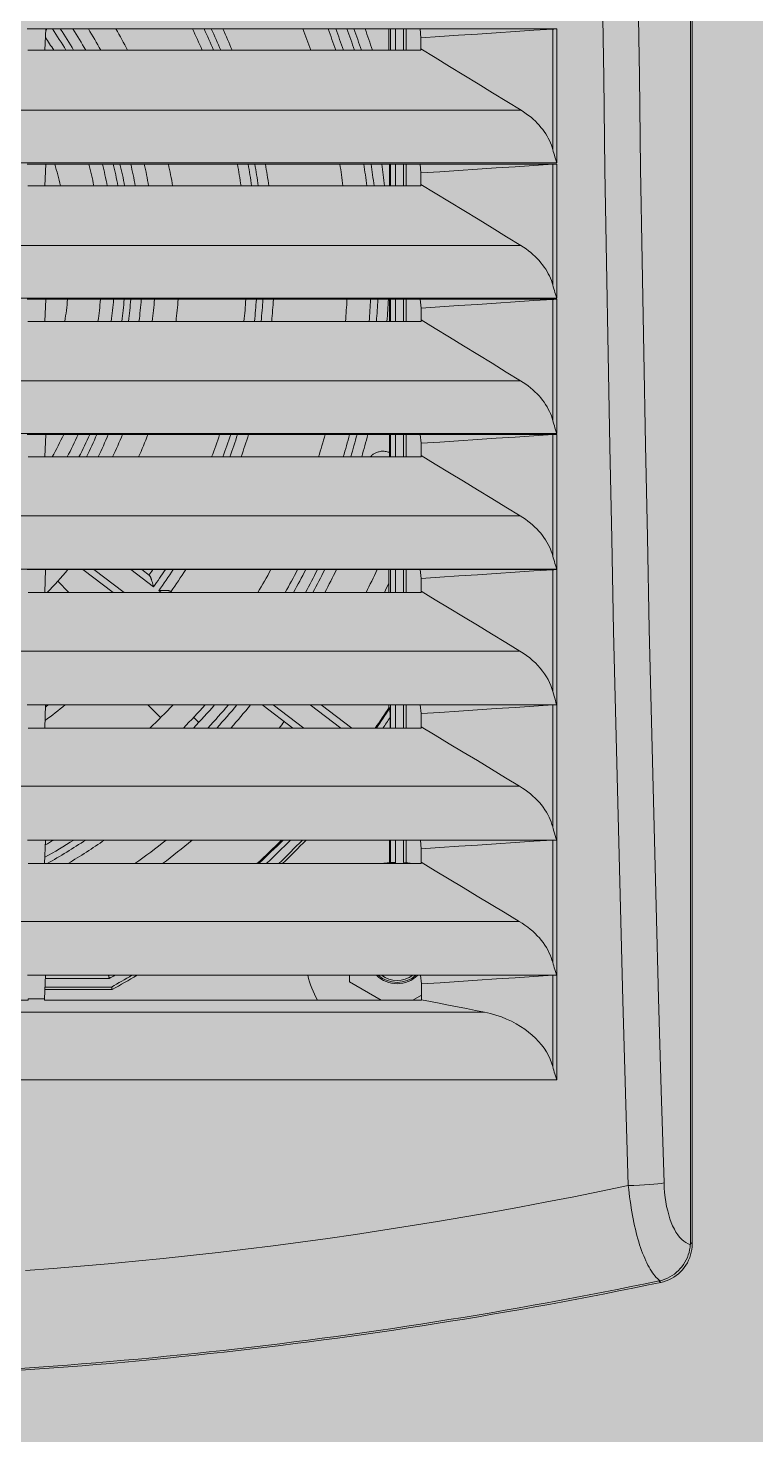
# Model space of a CAD drawing. Header units: millimetres. Extents: x 6914 to 9858, y -2771 to -210.
# Drawn here: x 9228.9 to 9284.4, y -1732.1 to -1624.9 of the extents above; entities that cross this region are included whole.
import ezdxf

# ---------------------------------------------------------------- set-up
doc = ezdxf.new("R2010")
doc.units = ezdxf.units.MM
doc.layers.get('0').update_dxf_attribs({"lineweight": 9})
doc.layers.add('THICK', color=7, linetype='Continuous', lineweight=13)
doc.layers.add('Штриховка шкафов', color=7, linetype='Continuous', lineweight=9)

# ---------------------------------------------------------------- blocks, each defined once
blk = doc.blocks.new('Из_буфера7504')
at = {"layer": 'Штриховка шкафов', "true_color": 0xc5c7c4}
blk.add_hatch(color=9, dxfattribs=at).paths.add_polyline_path([(-300, 2000), (300, 2000), (300, 0), (-300, 0)])
blk = doc.blocks.new('NSYCAG125LPF')
at = {"layer": 'THICK'}
for p, q in [((74.86, -10.54), (74.86, -159.46)), ((75, -159.57), (75, -10.43)), ((68.15, -63.68), (68.25, -70.7)), ((70.87, -63.59), (70.97, -70.61)), ((24.29, -67), (25.71, -67)), ((25.71, -67), (25.65, -68.62)), ((25.71, -67), (54.25, -67)), ((25.72, -67.16), (25.71, -67.19)), ((25.73, -67.13), (25.72, -67.16)), ((25.74, -67.1), (25.73, -67.13)), ((25.75, -67.07), (25.74, -67.1)), ((25.76, -67.04), (25.75, -67.07)), ((25.77, -67), (25.76, -67.04)), ((51.87, -68.62), (51.87, -67)), ((51.99, -68.62), (51.99, -67)), ((52.39, -68.62), (52.39, -67)), ((53, -68.62), (53, -67)), ((53.2, -68.62), (53.2, -67)), ((54.25, -67), (64.67, -67)), ((54.32, -67.67), (54.25, -67)), ((57.19, -67.48), (55.75, -67.58)), ((58.62, -67.39), (57.19, -67.48)), ((60.06, -67.29), (58.62, -67.39)), ((61.49, -67.2), (60.06, -67.29)), ((62.93, -67.1), (61.49, -67.2)), ((64.37, -67.01), (62.93, -67.1)), ((64.37, -76.19), (64.37, -67.01)), ((64.37, -67.01), (64.39, -67.01)), ((64.39, -67.01), (64.42, -67.01)), ((64.42, -67.01), (64.44, -67)), ((64.44, -67), (64.47, -67)), ((64.47, -67), (64.5, -67)), ((64.5, -67), (64.52, -67)), ((64.52, -67), (64.55, -67)), ((64.55, -67), (64.58, -67)), ((64.58, -67), (64.61, -67)), ((64.61, -67), (64.64, -67)), ((64.64, -67), (64.67, -67)), ((64.67, -77.19), (64.67, -67)), ((55.75, -67.58), (54.32, -67.67)), ((54.32, -67.67), (54.32, -67.79)), ((54.32, -67.79), (54.32, -67.91)), ((54.32, -67.91), (54.32, -68.03)), ((54.32, -68.03), (54.32, -68.15)), ((54.32, -68.15), (54.32, -68.27)), ((54.32, -68.27), (54.32, -68.39)), ((54.32, -68.39), (54.32, -68.51)), ((54.32, -68.51), (55.41, -69.18)), ((54.32, -68.62), (54.32, -68.51)), ((24.35, -68.62), (25.65, -68.62)), ((25.65, -68.62), (54.32, -68.62)), ((55.41, -69.18), (56.5, -69.85)), ((56.5, -69.85), (57.59, -70.52)), ((57.59, -70.52), (58.68, -71.19)), ((68.25, -70.7), (68.35, -77.73)), ((70.97, -70.61), (71.07, -77.63)), ((58.68, -71.19), (59.77, -71.86)), ((59.77, -71.86), (60.86, -72.53)), ((60.86, -72.53), (61.95, -73.2)), ((61.95, -73.2), (-61.95, -73.2)), ((61.95, -73.2), (62.15, -73.32)), ((62.15, -73.32), (62.35, -73.46)), ((62.35, -73.46), (62.53, -73.59)), ((62.53, -73.59), (62.71, -73.73)), ((62.71, -73.73), (62.88, -73.88)), ((62.88, -73.88), (63.04, -74.03)), ((63.04, -74.03), (63.19, -74.18)), ((63.19, -74.18), (63.34, -74.34)), ((63.34, -74.34), (63.47, -74.5)), ((63.47, -74.5), (63.6, -74.66)), ((63.6, -74.66), (63.72, -74.82)), ((63.72, -74.82), (63.83, -74.99)), ((63.83, -74.99), (63.93, -75.16)), ((63.93, -75.16), (64.03, -75.33)), ((64.03, -75.33), (64.11, -75.5)), ((64.11, -75.5), (64.19, -75.67)), ((64.19, -75.67), (64.26, -75.85)), ((64.26, -75.85), (64.32, -76.02)), ((64.32, -76.02), (64.37, -76.19)), ((64.4, -76.33), (64.37, -76.19)), ((64.44, -76.47), (64.4, -76.33)), ((64.49, -76.61), (64.44, -76.47)), ((64.53, -76.75), (64.49, -76.61)), ((64.57, -76.89), (64.53, -76.75)), ((64.62, -77.04), (64.57, -76.89)), ((64.67, -77.19), (64.62, -77.04)), ((64.67, -77.19), (-64.67, -77.19)), ((24.29, -77.3), (25.71, -77.3)), ((25.71, -77.3), (25.65, -78.95)), ((25.71, -77.3), (54.26, -77.3)), ((51.93, -77.3), (51.93, -78.95)), ((51.99, -78.95), (51.99, -77.3)), ((52.39, -78.95), (52.39, -77.3)), ((53, -78.95), (53, -77.3)), ((53.2, -78.95), (53.2, -77.3)), ((54.26, -77.3), (64.67, -77.3)), ((54.32, -77.97), (54.26, -77.3)), ((55.76, -77.88), (54.32, -77.97)), ((54.32, -77.97), (54.32, -78.09)), ((54.32, -78.09), (54.32, -78.22)), ((54.32, -78.22), (54.32, -78.34)), ((57.19, -77.78), (55.76, -77.88)), ((58.62, -77.69), (57.19, -77.78)), ((60.06, -77.59), (58.62, -77.69)), ((61.49, -77.5), (60.06, -77.59)), ((62.93, -77.4), (61.49, -77.5)), ((64.37, -77.31), (62.93, -77.4)), ((64.37, -86.51), (64.37, -77.31)), ((64.37, -77.31), (64.39, -77.31)), ((64.39, -77.31), (64.42, -77.31)), ((64.42, -77.31), (64.44, -77.3)), ((64.44, -77.3), (64.47, -77.3)), ((64.47, -77.3), (64.5, -77.3)), ((64.5, -77.3), (64.52, -77.3)), ((64.52, -77.3), (64.55, -77.3)), ((64.55, -77.3), (64.58, -77.3)), ((64.58, -77.3), (64.61, -77.3)), ((64.61, -77.3), (64.64, -77.3)), ((64.64, -77.3), (64.67, -77.3)), ((64.67, -87.51), (64.67, -77.3)), ((68.35, -77.73), (68.46, -84.76)), ((71.07, -77.63), (71.18, -84.65)), ((24.35, -78.95), (25.65, -78.95)), ((25.65, -78.95), (54.32, -78.95)), ((54.32, -78.34), (54.32, -78.47)), ((54.32, -78.47), (54.32, -78.59)), ((54.32, -78.59), (54.32, -78.72)), ((54.32, -78.72), (54.32, -78.84)), ((54.32, -78.84), (55.41, -79.51)), ((54.32, -78.95), (54.32, -78.84)), ((55.41, -79.51), (56.49, -80.17)), ((56.49, -80.17), (57.58, -80.83)), ((57.58, -80.83), (58.67, -81.5)), ((58.67, -81.5), (59.75, -82.16)), ((59.75, -82.16), (60.84, -82.83)), ((61.93, -83.5), (-61.93, -83.5)), ((60.84, -82.83), (61.93, -83.5)), ((61.93, -83.5), (62.13, -83.62)), ((62.13, -83.62), (62.33, -83.76)), ((62.33, -83.76), (62.51, -83.9)), ((62.51, -83.9), (62.69, -84.04)), ((62.69, -84.04), (62.86, -84.18)), ((62.86, -84.18), (63.03, -84.33)), ((63.03, -84.33), (63.18, -84.49)), ((63.18, -84.49), (63.33, -84.65)), ((63.33, -84.65), (63.46, -84.81)), ((71.18, -84.65), (71.3, -91.67)), ((63.46, -84.81), (63.59, -84.97)), ((63.59, -84.97), (63.72, -85.14)), ((63.72, -85.14), (63.83, -85.31)), ((63.83, -85.31), (63.93, -85.48)), ((63.93, -85.48), (64.03, -85.65)), ((64.03, -85.65), (64.11, -85.82)), ((68.46, -84.76), (68.59, -91.79)), ((64.11, -85.82), (64.19, -85.99)), ((64.19, -85.99), (64.26, -86.17)), ((64.26, -86.17), (64.32, -86.34)), ((64.32, -86.34), (64.37, -86.51)), ((64.4, -86.65), (64.37, -86.51)), ((64.44, -86.79), (64.4, -86.65)), ((64.49, -86.93), (64.44, -86.79)), ((64.67, -87.51), (-64.67, -87.51)), ((24.29, -87.6), (25.71, -87.6)), ((25.71, -87.6), (25.65, -89.28)), ((25.71, -87.6), (54.26, -87.6)), ((51.93, -87.6), (51.93, -89.28)), ((51.99, -89.28), (51.99, -87.6)), ((52.39, -89.28), (52.39, -87.6)), ((53, -89.28), (53, -87.6)), ((53.2, -89.28), (53.2, -87.6)), ((54.26, -87.6), (64.67, -87.6)), ((54.33, -88.27), (54.26, -87.6)), ((60.06, -87.89), (58.62, -87.99)), ((61.49, -87.8), (60.06, -87.89)), ((62.93, -87.7), (61.49, -87.8)), ((64.37, -87.61), (62.93, -87.7)), ((64.37, -96.84), (64.37, -87.61)), ((64.37, -87.61), (64.39, -87.61)), ((64.39, -87.61), (64.42, -87.61)), ((64.42, -87.61), (64.44, -87.6)), ((64.44, -87.6), (64.47, -87.6)), ((64.47, -87.6), (64.5, -87.6)), ((64.53, -87.07), (64.49, -86.93)), ((64.5, -87.6), (64.52, -87.6)), ((64.52, -87.6), (64.55, -87.6)), ((64.57, -87.22), (64.53, -87.07)), ((64.55, -87.6), (64.58, -87.6)), ((64.62, -87.36), (64.57, -87.22)), ((64.58, -87.6), (64.61, -87.6)), ((64.61, -87.6), (64.64, -87.6)), ((64.67, -87.51), (64.62, -87.36)), ((64.64, -87.6), (64.67, -87.6)), ((64.67, -97.83), (64.67, -87.6)), ((55.76, -88.18), (54.33, -88.27)), ((54.33, -88.27), (54.33, -88.4)), ((54.33, -88.4), (54.33, -88.53)), ((54.33, -88.53), (54.33, -88.66)), ((54.33, -88.66), (54.33, -88.79)), ((54.33, -88.79), (54.33, -88.92)), ((54.33, -88.92), (54.33, -89.04)), ((57.19, -88.08), (55.76, -88.18)), ((58.62, -87.99), (57.19, -88.08)), ((24.35, -89.28), (25.65, -89.28)), ((25.65, -89.28), (54.33, -89.28)), ((54.33, -89.04), (54.33, -89.17)), ((54.33, -89.17), (55.41, -89.83)), ((54.33, -89.28), (54.33, -89.17)), ((55.41, -89.83), (56.49, -90.49)), ((56.49, -90.49), (57.57, -91.15)), ((57.57, -91.15), (58.65, -91.81)), ((58.65, -91.81), (59.74, -92.47)), ((68.59, -91.79), (68.72, -98.82)), ((71.3, -91.67), (71.44, -98.69)), ((59.74, -92.47), (60.82, -93.14)), ((60.82, -93.14), (61.91, -93.8)), ((61.91, -93.8), (-61.91, -93.8)), ((61.91, -93.8), (62.11, -93.93)), ((62.11, -93.93), (62.31, -94.06)), ((62.31, -94.06), (62.5, -94.2)), ((62.5, -94.2), (62.68, -94.34)), ((62.68, -94.34), (62.85, -94.49)), ((62.85, -94.49), (63.01, -94.64)), ((63.01, -94.64), (63.17, -94.8)), ((63.17, -94.8), (63.32, -94.95)), ((63.32, -94.95), (63.46, -95.12)), ((63.46, -95.12), (63.59, -95.28)), ((63.59, -95.28), (63.71, -95.45)), ((63.71, -95.45), (63.82, -95.62)), ((63.82, -95.62), (63.93, -95.79)), ((63.93, -95.79), (64.02, -95.96)), ((64.02, -95.96), (64.11, -96.14)), ((64.11, -96.14), (64.19, -96.31)), ((64.19, -96.31), (64.26, -96.49)), ((64.26, -96.49), (64.32, -96.66)), ((64.32, -96.66), (64.37, -96.84)), ((64.4, -96.97), (64.37, -96.84)), ((64.44, -97.11), (64.4, -96.97)), ((64.49, -97.25), (64.44, -97.11)), ((64.53, -97.39), (64.49, -97.25)), ((64.57, -97.54), (64.53, -97.39)), ((64.62, -97.69), (64.57, -97.54)), ((64.67, -97.83), (-64.67, -97.83)), ((24.29, -97.9), (25.71, -97.9)), ((25.71, -97.9), (25.64, -99.61)), ((25.71, -97.9), (54.26, -97.9)), ((51.93, -97.9), (51.93, -99.28)), ((51.99, -99.61), (51.99, -97.9)), ((52.39, -99.61), (52.39, -97.9)), ((53, -99.61), (53, -97.9)), ((53.2, -99.61), (53.2, -97.9)), ((54.26, -97.9), (64.67, -97.9)), ((54.33, -98.57), (54.26, -97.9)), ((55.76, -98.48), (54.33, -98.57)), ((54.33, -98.57), (54.33, -98.7)), ((57.19, -98.38), (55.76, -98.48)), ((58.63, -98.29), (57.19, -98.38)), ((60.06, -98.19), (58.63, -98.29)), ((61.49, -98.1), (60.06, -98.19)), ((62.93, -98), (61.49, -98.1)), ((64.37, -97.91), (62.93, -98)), ((64.37, -107.16), (64.37, -97.91)), ((64.37, -97.91), (64.39, -97.91)), ((64.39, -97.91), (64.42, -97.91)), ((64.42, -97.91), (64.44, -97.9)), ((64.44, -97.9), (64.47, -97.9)), ((64.47, -97.9), (64.5, -97.9)), ((64.5, -97.9), (64.52, -97.9)), ((64.52, -97.9), (64.55, -97.9)), ((64.55, -97.9), (64.58, -97.9)), ((64.58, -97.9), (64.61, -97.9)), ((64.61, -97.9), (64.64, -97.9)), ((64.67, -97.83), (64.62, -97.69)), ((64.64, -97.9), (64.67, -97.9)), ((64.67, -108.16), (64.67, -97.9)), ((24.36, -99.61), (25.64, -99.61)), ((25.64, -99.61), (54.33, -99.61)), ((50.45, -99.61), (50.5, -99.57)), ((50.5, -99.57), (50.54, -99.52)), ((50.54, -99.52), (50.58, -99.48)), ((50.58, -99.48), (50.63, -99.45)), ((50.63, -99.45), (50.68, -99.41)), ((50.68, -99.41), (50.73, -99.38)), ((50.73, -99.38), (50.78, -99.35)), ((50.78, -99.35), (50.84, -99.32)), ((50.84, -99.32), (50.89, -99.29)), ((50.89, -99.29), (50.95, -99.27)), ((50.95, -99.27), (51.01, -99.24)), ((51.01, -99.24), (51.07, -99.23)), ((51.07, -99.23), (51.14, -99.21)), ((51.14, -99.21), (51.21, -99.19)), ((51.21, -99.19), (51.28, -99.18)), ((51.28, -99.18), (51.36, -99.18)), ((51.36, -99.18), (51.44, -99.18)), ((51.44, -99.18), (51.52, -99.18)), ((51.52, -99.18), (51.6, -99.19)), ((51.6, -99.19), (51.67, -99.2)), ((51.67, -99.2), (51.74, -99.22)), ((51.74, -99.22), (51.81, -99.24)), ((51.81, -99.24), (51.87, -99.26)), ((51.87, -99.26), (51.93, -99.28)), ((51.93, -99.28), (51.93, -99.34)), ((51.93, -99.34), (51.93, -99.39)), ((51.93, -99.39), (51.93, -99.45)), ((51.93, -99.45), (51.93, -99.5)), ((51.93, -99.5), (51.93, -99.55)), ((51.93, -99.55), (51.93, -99.61)), ((54.33, -98.7), (54.33, -98.84)), ((54.33, -98.84), (54.33, -98.97)), ((54.33, -98.97), (54.33, -99.1)), ((54.33, -99.1), (54.33, -99.24)), ((54.33, -99.24), (54.33, -99.37)), ((54.33, -99.37), (54.33, -99.51)), ((54.33, -99.51), (55.41, -100.16)), ((54.33, -99.61), (54.33, -99.51)), ((68.72, -98.82), (68.86, -105.85)), ((71.44, -98.69), (71.58, -105.72)), ((55.41, -100.16), (56.49, -100.82)), ((56.49, -100.82), (57.56, -101.47)), ((57.56, -101.47), (58.64, -102.13)), ((58.64, -102.13), (59.72, -102.78)), ((59.72, -102.78), (60.8, -103.44)), ((60.8, -103.44), (61.88, -104.1)), ((61.88, -104.1), (-61.88, -104.1)), ((61.88, -104.1), (62.09, -104.23)), ((62.09, -104.23), (62.29, -104.36)), ((62.29, -104.36), (62.48, -104.5)), ((62.48, -104.5), (62.66, -104.65)), ((62.66, -104.65), (62.83, -104.79)), ((62.83, -104.79), (63, -104.95)), ((63, -104.95), (63.16, -105.1)), ((63.16, -105.1), (63.31, -105.26)), ((63.31, -105.26), (63.45, -105.43)), ((63.45, -105.43), (63.58, -105.59)), ((63.58, -105.59), (63.7, -105.76)), ((63.7, -105.76), (63.82, -105.93)), ((63.82, -105.93), (63.92, -106.1)), ((63.92, -106.1), (64.02, -106.28)), ((68.86, -105.85), (69.01, -112.89)), ((71.58, -105.72), (71.73, -112.74)), ((64.02, -106.28), (64.11, -106.45)), ((64.11, -106.45), (64.19, -106.63)), ((64.19, -106.63), (64.25, -106.8)), ((64.25, -106.8), (64.32, -106.98)), ((64.32, -106.98), (64.37, -107.16)), ((64.4, -107.29), (64.37, -107.16)), ((64.67, -108.16), (-64.67, -108.16)), ((24.3, -108.2), (25.7, -108.2)), ((25.7, -108.2), (25.64, -109.94)), ((25.7, -108.2), (54.27, -108.2)), ((30.85, -109.94), (28.54, -108.2)), ((31.68, -109.94), (29.37, -108.2)), ((32.2, -108.2), (33.93, -109.5)), ((33.03, -108.2), (33.63, -108.65)), ((51.87, -109.94), (51.87, -108.2)), ((51.99, -109.94), (51.99, -108.2)), ((52.39, -109.94), (52.39, -108.2)), ((53, -109.94), (53, -108.2)), ((53.2, -109.94), (53.2, -108.2)), ((54.27, -108.2), (64.67, -108.2)), ((54.33, -108.87), (54.27, -108.2)), ((64.37, -108.21), (62.93, -108.3)), ((64.37, -117.48), (64.37, -108.21)), ((64.37, -108.21), (64.39, -108.21)), ((64.39, -108.21), (64.42, -108.21)), ((64.44, -107.43), (64.4, -107.29)), ((64.42, -108.21), (64.44, -108.2)), ((64.49, -107.57), (64.44, -107.43)), ((64.44, -108.2), (64.47, -108.2)), ((64.47, -108.2), (64.5, -108.2)), ((64.53, -107.72), (64.49, -107.57)), ((64.5, -108.2), (64.52, -108.2)), ((64.52, -108.2), (64.55, -108.2)), ((64.57, -107.86), (64.53, -107.72)), ((64.55, -108.2), (64.58, -108.2)), ((64.62, -108.01), (64.57, -107.86)), ((64.58, -108.2), (64.61, -108.2)), ((64.61, -108.2), (64.64, -108.2)), ((64.67, -108.16), (64.62, -108.01)), ((64.64, -108.2), (64.67, -108.2)), ((64.67, -108.2), (64.67, -118.5)), ((27.48, -109.94), (26.63, -109.08)), ((33.63, -108.65), (33.64, -108.66)), ((33.64, -108.66), (33.65, -108.67)), ((33.65, -108.67), (33.66, -108.69)), ((33.66, -108.69), (33.67, -108.71)), ((33.67, -108.71), (33.68, -108.73)), ((33.68, -108.73), (33.7, -108.75)), ((33.7, -108.75), (33.71, -108.78)), ((33.71, -108.78), (33.72, -108.81)), ((33.72, -108.81), (33.73, -108.84)), ((33.73, -108.84), (33.75, -108.88)), ((33.75, -108.88), (33.76, -108.92)), ((33.76, -108.92), (33.77, -108.96)), ((33.77, -108.96), (33.78, -109)), ((33.78, -109), (33.8, -109.04)), ((33.8, -109.04), (33.81, -109.08)), ((33.81, -109.08), (33.82, -109.13)), ((33.82, -109.13), (33.84, -109.18)), ((33.84, -109.18), (33.85, -109.23)), ((33.85, -109.23), (33.87, -109.28)), ((33.87, -109.28), (33.88, -109.33)), ((55.76, -108.78), (54.33, -108.87)), ((54.33, -108.87), (54.33, -109.01)), ((54.33, -109.01), (54.33, -109.15)), ((54.33, -109.15), (54.33, -109.28)), ((54.33, -109.28), (54.33, -109.42)), ((57.2, -108.68), (55.76, -108.78)), ((58.63, -108.59), (57.2, -108.68)), ((60.06, -108.49), (58.63, -108.59)), ((61.5, -108.4), (60.06, -108.49)), ((62.93, -108.3), (61.5, -108.4)), ((24.36, -109.94), (25.64, -109.94)), ((25.64, -109.94), (54.33, -109.94)), ((33.88, -109.33), (33.9, -109.39)), ((33.9, -109.39), (33.91, -109.44)), ((33.91, -109.44), (33.93, -109.5)), ((34.33, -109.8), (34.51, -109.94)), ((34.33, -109.8), (34.39, -109.8)), ((34.39, -109.8), (34.44, -109.8)), ((34.44, -109.8), (34.5, -109.8)), ((34.5, -109.8), (34.55, -109.8)), ((34.55, -109.8), (34.6, -109.79)), ((34.6, -109.79), (34.66, -109.79)), ((34.66, -109.79), (34.71, -109.79)), ((34.71, -109.79), (34.75, -109.79)), ((34.75, -109.79), (34.8, -109.79)), ((34.8, -109.79), (34.84, -109.79)), ((34.84, -109.79), (34.88, -109.79)), ((34.88, -109.79), (34.92, -109.79)), ((34.92, -109.79), (34.96, -109.8)), ((34.96, -109.8), (35, -109.8)), ((35, -109.8), (35.03, -109.8)), ((35.03, -109.8), (35.06, -109.8)), ((35.06, -109.8), (35.09, -109.81)), ((35.09, -109.81), (35.12, -109.81)), ((35.12, -109.81), (35.14, -109.81)), ((35.14, -109.81), (35.16, -109.82)), ((35.16, -109.82), (35.18, -109.83)), ((35.18, -109.83), (35.2, -109.83)), ((35.2, -109.83), (35.21, -109.84)), ((35.21, -109.84), (35.34, -109.94)), ((54.33, -109.42), (54.33, -109.56)), ((54.33, -109.56), (54.33, -109.7)), ((54.33, -109.7), (54.33, -109.84)), ((54.33, -109.84), (55.41, -110.49)), ((54.33, -109.94), (54.33, -109.84)), ((55.41, -110.49), (56.48, -111.14)), ((56.48, -111.14), (57.56, -111.79)), ((57.56, -111.79), (58.63, -112.44)), ((58.63, -112.44), (59.71, -113.09)), ((59.71, -113.09), (60.78, -113.74)), ((69.01, -112.89), (69.18, -119.92)), ((71.73, -112.74), (71.89, -119.77)), ((61.86, -114.4), (-61.86, -114.4)), ((60.78, -113.74), (61.86, -114.4)), ((61.86, -114.4), (62.12, -114.56)), ((62.12, -114.56), (62.37, -114.74)), ((62.37, -114.74), (62.61, -114.92)), ((62.61, -114.92), (62.83, -115.11)), ((62.83, -115.11), (63.04, -115.3)), ((63.04, -115.3), (63.24, -115.51)), ((63.24, -115.51), (63.42, -115.71)), ((63.42, -115.71), (63.59, -115.93)), ((63.59, -115.93), (63.75, -116.14)), ((63.75, -116.14), (63.89, -116.36)), ((63.89, -116.36), (64.01, -116.58)), ((64.01, -116.58), (64.12, -116.81)), ((64.12, -116.81), (64.22, -117.03)), ((64.22, -117.03), (64.3, -117.26)), ((64.3, -117.26), (64.37, -117.48)), ((64.42, -117.66), (64.37, -117.48)), ((64.47, -117.83), (64.42, -117.66)), ((64.52, -118), (64.47, -117.83)), ((24.3, -118.5), (25.7, -118.5)), ((25.7, -118.5), (25.64, -120.27)), ((54.27, -118.5), (25.7, -118.5)), ((33.5, -118.5), (34.47, -119.47)), ((42.28, -118.55), (42.21, -118.5)), ((42.29, -118.55), (42.28, -118.55)), ((44.56, -120.27), (42.28, -118.55)), ((42.3, -118.55), (42.29, -118.55)), ((42.29, -118.55), (42.29, -118.55)), ((42.29, -118.55), (42.29, -118.55)), ((42.31, -118.54), (42.3, -118.55)), ((42.3, -118.55), (42.3, -118.55)), ((42.32, -118.53), (42.31, -118.54)), ((42.31, -118.54), (42.31, -118.54)), ((42.33, -118.52), (42.32, -118.53)), ((42.32, -118.53), (42.32, -118.53)), ((42.34, -118.51), (42.33, -118.52)), ((42.35, -118.5), (42.34, -118.51)), ((45.39, -120.27), (43.04, -118.5)), ((45.87, -118.5), (48.21, -120.27)), ((46.7, -118.5), (49.04, -120.27)), ((51.87, -118.72), (51.87, -118.5)), ((51.88, -118.73), (51.87, -118.72)), ((51.89, -118.73), (51.88, -118.73)), ((51.9, -118.74), (51.89, -118.73)), ((51.91, -118.74), (51.9, -118.74)), ((51.93, -118.74), (51.91, -118.74)), ((51.94, -118.75), (51.93, -118.74)), ((51.95, -118.75), (51.94, -118.75)), ((51.95, -118.75), (51.95, -118.75)), ((51.95, -118.75), (51.95, -118.75)), ((51.95, -118.75), (51.95, -118.76)), ((51.95, -118.76), (51.95, -118.77)), ((51.95, -118.77), (51.95, -118.78)), ((51.95, -118.78), (51.95, -118.79)), ((51.95, -118.79), (51.95, -118.8)), ((51.95, -118.8), (51.95, -118.82)), ((51.95, -118.82), (51.95, -118.84)), ((51.95, -118.84), (51.95, -118.85)), ((51.95, -118.85), (51.95, -118.87)), ((51.95, -118.87), (51.95, -118.9)), ((51.95, -118.9), (51.95, -118.92)), ((51.95, -118.92), (51.95, -118.94)), ((51.95, -118.94), (51.95, -118.97)), ((51.95, -118.97), (51.95, -118.99)), ((51.99, -120.27), (51.99, -118.5)), ((52.39, -120.27), (52.39, -118.5)), ((53, -120.27), (53, -118.5)), ((53.2, -120.27), (53.2, -118.5)), ((54.27, -118.5), (64.66, -118.5)), ((54.34, -119.17), (54.27, -118.5)), ((58.63, -118.89), (57.2, -118.98)), ((60.06, -118.79), (58.63, -118.89)), ((61.5, -118.7), (60.06, -118.79)), ((62.93, -118.6), (61.5, -118.7)), ((64.37, -118.51), (62.93, -118.6)), ((64.37, -127.8), (64.37, -118.51)), ((64.39, -118.51), (64.37, -118.51)), ((64.42, -118.51), (64.39, -118.51)), ((64.44, -118.5), (64.42, -118.51)), ((64.47, -118.5), (64.44, -118.5)), ((64.49, -118.5), (64.47, -118.5)), ((64.52, -118.5), (64.49, -118.5)), ((64.57, -118.16), (64.52, -118)), ((64.55, -118.5), (64.52, -118.5)), ((64.58, -118.5), (64.55, -118.5)), ((64.61, -118.32), (64.57, -118.16)), ((64.6, -118.5), (64.58, -118.5)), ((64.63, -118.5), (64.6, -118.5)), ((64.66, -118.48), (64.61, -118.32)), ((64.66, -118.5), (64.63, -118.5)), ((64.66, -118.49), (64.66, -118.48)), ((64.66, -118.48), (64.66, -118.48)), ((64.66, -118.48), (64.66, -118.48)), ((64.66, -118.48), (64.66, -118.48)), ((64.66, -118.48), (64.66, -118.48)), ((64.66, -118.48), (64.66, -118.48)), ((64.66, -118.48), (64.66, -118.48)), ((64.66, -118.48), (64.66, -118.48)), ((64.66, -118.5), (64.66, -118.49)), ((64.66, -118.49), (64.66, -118.49)), ((64.66, -118.49), (64.66, -118.49)), ((64.66, -118.49), (64.66, -118.49)), ((64.66, -118.49), (64.66, -118.49)), ((64.66, -118.49), (64.66, -118.49)), ((64.66, -118.49), (64.66, -118.49)), ((64.66, -118.49), (64.66, -118.49)), ((64.66, -118.49), (64.66, -118.49)), ((64.66, -118.49), (64.66, -118.49)), ((64.66, -118.49), (64.66, -118.49)), ((64.66, -118.49), (64.66, -118.49)), ((64.66, -118.49), (64.66, -118.49)), ((64.66, -118.49), (64.66, -118.49)), ((64.66, -118.49), (64.66, -118.49)), ((64.66, -118.49), (64.66, -118.49)), ((64.66, -118.49), (64.66, -118.49)), ((64.66, -118.49), (64.66, -118.49)), ((64.66, -118.49), (64.66, -118.49)), ((64.66, -118.49), (64.66, -118.49)), ((64.66, -118.49), (64.66, -118.49)), ((64.66, -118.5), (64.66, -118.5)), ((64.66, -118.5), (64.66, -118.5)), ((64.66, -118.5), (64.66, -118.5)), ((64.66, -118.5), (64.66, -118.5)), ((64.66, -118.5), (64.66, -118.5)), ((64.67, -118.5), (64.67, -128.8)), ((37.38, -119.84), (36.99, -119.45)), ((51.95, -118.99), (51.95, -119.02)), ((51.95, -119.02), (51.95, -119.04)), ((51.95, -119.04), (51.96, -119.07)), ((51.96, -119.07), (51.96, -119.1)), ((51.96, -119.1), (51.96, -119.13)), ((51.96, -119.13), (51.96, -119.16)), ((51.96, -119.16), (51.96, -119.19)), ((51.96, -119.19), (51.96, -119.22)), ((51.96, -119.22), (51.96, -119.26)), ((51.96, -119.26), (51.96, -119.29)), ((51.96, -119.29), (51.96, -119.32)), ((51.96, -119.32), (51.96, -119.36)), ((51.96, -119.36), (51.96, -119.39)), ((51.96, -119.39), (51.96, -119.43)), ((51.96, -119.43), (51.96, -119.47)), ((51.96, -120.27), (51.96, -119.47)), ((55.77, -119.08), (54.34, -119.17)), ((54.34, -119.17), (54.34, -119.31)), ((54.34, -119.31), (54.34, -119.46)), ((54.34, -119.46), (54.34, -119.6)), ((54.34, -119.6), (54.34, -119.74)), ((54.34, -119.74), (54.34, -119.88)), ((54.34, -119.88), (54.34, -120.03)), ((54.34, -120.03), (54.34, -120.17)), ((57.2, -118.98), (55.77, -119.08)), ((69.18, -119.92), (69.35, -126.96)), ((71.89, -119.77), (72.07, -126.8)), ((24.36, -120.27), (25.64, -120.27)), ((25.64, -120.27), (54.34, -120.27)), ((54.34, -120.17), (55.41, -120.82)), ((54.34, -120.27), (54.34, -120.17)), ((55.41, -120.82), (56.48, -121.46)), ((56.48, -121.46), (57.55, -122.11)), ((57.55, -122.11), (58.62, -122.75)), ((58.62, -122.75), (59.69, -123.4)), ((59.69, -123.4), (60.76, -124.05)), ((60.76, -124.05), (61.84, -124.7)), ((61.84, -124.7), (-61.84, -124.7)), ((61.84, -124.7), (62.06, -124.84)), ((62.06, -124.84), (62.27, -124.98)), ((62.27, -124.98), (62.47, -125.13)), ((62.47, -125.13), (62.67, -125.29)), ((62.67, -125.29), (62.85, -125.45)), ((62.85, -125.45), (63.03, -125.61)), ((63.03, -125.61), (63.2, -125.78)), ((63.2, -125.78), (63.35, -125.95)), ((63.35, -125.95), (63.5, -126.13)), ((63.5, -126.13), (63.64, -126.31)), ((63.64, -126.31), (63.77, -126.49)), ((63.77, -126.49), (63.88, -126.68)), ((63.88, -126.68), (63.99, -126.86)), ((63.99, -126.86), (64.09, -127.05)), ((64.09, -127.05), (64.17, -127.24)), ((64.17, -127.24), (64.25, -127.42)), ((64.25, -127.42), (64.31, -127.61)), ((69.35, -126.96), (69.53, -134)), ((72.07, -126.8), (72.25, -133.83)), ((64.31, -127.61), (64.37, -127.8)), ((64.41, -127.96), (64.37, -127.8)), ((64.46, -128.12), (64.41, -127.96)), ((64.51, -128.29), (64.46, -128.12)), ((64.56, -128.46), (64.51, -128.29)), ((64.61, -128.63), (64.56, -128.46)), ((24.31, -128.8), (25.69, -128.8)), ((25.69, -128.8), (25.63, -130.6)), ((54.28, -128.8), (25.69, -128.8)), ((51.91, -128.8), (51.91, -130.52)), ((51.99, -130.52), (51.99, -128.8)), ((52.39, -130.5), (52.39, -128.8)), ((53, -130.52), (53, -128.8)), ((53.2, -130.54), (53.2, -128.8)), ((54.28, -128.8), (64.67, -128.8)), ((54.34, -129.47), (54.28, -128.8)), ((55.77, -129.38), (54.34, -129.47)), ((54.34, -129.47), (54.34, -129.62)), ((54.34, -129.62), (54.34, -129.77)), ((57.2, -129.28), (55.77, -129.38)), ((58.63, -129.19), (57.2, -129.28)), ((60.06, -129.09), (58.63, -129.19)), ((61.5, -129), (60.06, -129.09)), ((62.93, -128.9), (61.5, -129)), ((64.37, -128.81), (62.93, -128.9)), ((64.37, -138.12), (64.37, -128.81)), ((64.39, -128.81), (64.37, -128.81)), ((64.42, -128.81), (64.39, -128.81)), ((64.45, -128.8), (64.42, -128.81)), ((64.48, -128.8), (64.45, -128.8)), ((64.51, -128.8), (64.48, -128.8)), ((64.54, -128.8), (64.51, -128.8)), ((64.57, -128.8), (64.54, -128.8)), ((64.6, -128.8), (64.57, -128.8)), ((64.63, -128.8), (64.6, -128.8)), ((64.67, -128.8), (64.61, -128.63)), ((64.67, -128.8), (64.63, -128.8)), ((64.67, -128.8), (64.67, -139.11)), ((24.37, -130.6), (25.63, -130.6)), ((25.63, -130.6), (54.34, -130.6)), ((54.34, -129.77), (54.34, -129.91)), ((54.34, -129.91), (54.34, -130.06)), ((54.34, -130.06), (54.34, -130.21)), ((54.34, -130.21), (54.34, -130.35)), ((54.34, -130.35), (54.34, -130.5)), ((54.34, -130.5), (55.41, -131.14)), ((54.34, -130.6), (54.34, -130.5)), ((55.41, -131.14), (56.47, -131.78)), ((56.47, -131.78), (57.54, -132.43)), ((57.54, -132.43), (58.61, -133.07)), ((58.61, -133.07), (59.68, -133.71)), ((59.68, -133.71), (60.74, -134.35)), ((72.25, -133.83), (72.44, -140.86)), ((61.81, -135), (-61.81, -135)), ((60.74, -134.35), (61.81, -135)), ((61.81, -135), (62.04, -135.14)), ((69.53, -134), (69.72, -141.04)), ((62.04, -135.14), (62.25, -135.28)), ((62.25, -135.28), (62.46, -135.43)), ((62.46, -135.43), (62.65, -135.59)), ((62.65, -135.59), (62.84, -135.75)), ((62.84, -135.75), (63.02, -135.92)), ((63.02, -135.92), (63.19, -136.09)), ((63.19, -136.09), (63.35, -136.26)), ((63.35, -136.26), (63.49, -136.44)), ((63.49, -136.44), (63.63, -136.62)), ((63.63, -136.62), (63.76, -136.8)), ((63.76, -136.8), (63.88, -136.99)), ((63.88, -136.99), (63.99, -137.18)), ((63.99, -137.18), (64.08, -137.36)), ((64.08, -137.36), (64.17, -137.55)), ((64.17, -137.55), (64.25, -137.74)), ((64.25, -137.74), (64.31, -137.93)), ((64.31, -137.93), (64.37, -138.12)), ((64.4, -138.26), (64.37, -138.12)), ((64.44, -138.39), (64.4, -138.26)), ((24.31, -139.1), (25.69, -139.1)), ((25.69, -139.1), (25.63, -140.89)), ((54.28, -139.1), (25.69, -139.1)), ((30.49, -139.1), (30.49, -139.12)), ((30.49, -139.12), (30.5, -139.14)), ((30.5, -139.14), (30.51, -139.16)), ((30.51, -139.16), (30.51, -139.18)), ((30.51, -139.18), (30.52, -139.21)), ((30.52, -139.21), (30.52, -139.23)), ((30.52, -139.23), (30.53, -139.25)), ((30.53, -139.25), (30.54, -139.28)), ((30.54, -139.28), (30.54, -139.3)), ((30.54, -139.3), (30.55, -139.33)), ((30.55, -139.33), (30.55, -139.35)), ((48.86, -139.1), (48.86, -139.6)), ((54.28, -139.1), (64.67, -139.11)), ((54.35, -139.77), (54.28, -139.1)), ((61.5, -139.3), (60.07, -139.39)), ((62.93, -139.2), (61.5, -139.3)), ((64.37, -139.11), (62.93, -139.2)), ((64.37, -146.06), (64.37, -139.11)), ((64.48, -138.53), (64.44, -138.39)), ((64.52, -138.67), (64.48, -138.53)), ((64.57, -138.81), (64.52, -138.67)), ((64.62, -138.96), (64.57, -138.81)), ((64.66, -139.11), (64.62, -138.96)), ((64.67, -147.07), (64.67, -139.11)), ((30.78, -140.2), (25.65, -140.2)), ((30.72, -140), (25.66, -140)), ((25.68, -139.35), (30.55, -139.35)), ((30.72, -140), (30.73, -140.01)), ((30.73, -140.01), (30.73, -140.02)), ((30.73, -140.02), (30.73, -140.03)), ((30.73, -140.03), (30.73, -140.04)), ((30.73, -140.04), (30.74, -140.05)), ((30.74, -140.05), (30.74, -140.06)), ((30.74, -140.06), (30.74, -140.07)), ((30.74, -140.07), (30.74, -140.08)), ((30.74, -140.08), (30.75, -140.09)), ((30.75, -140.09), (30.75, -140.1)), ((30.75, -140.1), (30.75, -140.1)), ((30.75, -140.1), (30.75, -140.11)), ((30.75, -140.11), (30.76, -140.12)), ((30.76, -140.12), (30.76, -140.13)), ((30.76, -140.13), (30.76, -140.14)), ((30.76, -140.14), (30.76, -140.14)), ((30.76, -140.14), (30.76, -140.15)), ((30.76, -140.15), (30.77, -140.16)), ((30.77, -140.16), (30.77, -140.16)), ((30.77, -140.16), (30.77, -140.17)), ((30.77, -140.17), (30.77, -140.17)), ((30.77, -140.17), (30.77, -140.18)), ((30.77, -140.18), (30.77, -140.18)), ((30.77, -140.18), (30.77, -140.19)), ((30.77, -140.19), (30.77, -140.19)), ((30.77, -140.19), (30.77, -140.19)), ((30.77, -140.19), (30.78, -140.2)), ((30.78, -140.2), (30.78, -140.2)), ((30.78, -140.2), (30.78, -140.2)), ((30.78, -140.2), (30.78, -140.2)), ((30.78, -140.2), (30.78, -140.2)), ((48.86, -139.6), (51.29, -141)), ((55.78, -139.68), (54.35, -139.77)), ((54.35, -139.77), (54.35, -139.94)), ((54.35, -139.94), (54.35, -140.11)), ((54.35, -140.11), (54.35, -140.28)), ((54.35, -140.28), (54.35, -140.46)), ((57.21, -139.58), (55.78, -139.68)), ((58.64, -139.49), (57.21, -139.58)), ((60.07, -139.39), (58.64, -139.49)), ((-24.37, -141), (24.37, -141)), ((24.37, -141), (24.38, -140.89)), ((24.37, -140.89), (25.63, -140.89)), ((25.63, -141), (25.62, -140.89)), ((25.63, -141), (54.35, -141)), ((53.71, -141), (54.35, -140.63)), ((54.35, -140.46), (54.35, -140.63)), ((54.35, -140.63), (54.35, -140.8)), ((54.35, -140.8), (54.35, -140.97)), ((54.35, -140.97), (55.04, -141.11)), ((54.35, -140.97), (54.35, -141)), ((55.04, -141.11), (55.72, -141.24)), ((55.72, -141.24), (56.41, -141.38)), ((56.41, -141.38), (57.1, -141.51)), ((69.72, -141.04), (69.92, -148.08)), ((72.44, -140.86), (72.64, -147.89)), ((59.16, -141.92), (-59.16, -141.92)), ((57.1, -141.51), (57.78, -141.65)), ((57.78, -141.65), (58.47, -141.79)), ((58.47, -141.79), (59.16, -141.92)), ((59.16, -141.92), (59.61, -142.02)), ((59.61, -142.02), (60.04, -142.14)), ((60.04, -142.14), (60.45, -142.28)), ((60.45, -142.28), (60.85, -142.44)), ((60.85, -142.44), (61.22, -142.61)), ((61.22, -142.61), (61.58, -142.8)), ((61.58, -142.8), (61.92, -143)), ((61.92, -143), (62.24, -143.21)), ((62.24, -143.21), (62.53, -143.43)), ((62.53, -143.43), (62.81, -143.66)), ((62.81, -143.66), (63.06, -143.9)), ((63.06, -143.9), (63.29, -144.14)), ((63.29, -144.14), (63.51, -144.4)), ((63.51, -144.4), (63.71, -144.67)), ((63.71, -144.67), (63.89, -144.95)), ((63.89, -144.95), (64.04, -145.23)), ((64.04, -145.23), (64.17, -145.51)), ((64.17, -145.51), (64.28, -145.79)), ((64.28, -145.79), (64.37, -146.06)), ((64.4, -146.2), (64.37, -146.06)), ((64.44, -146.34), (64.4, -146.2)), ((64.48, -146.48), (64.44, -146.34)), ((64.53, -146.62), (64.48, -146.48)), ((64.57, -146.77), (64.53, -146.62)), ((64.62, -146.92), (64.57, -146.77)), ((64.67, -147.07), (-64.67, -147.07)), ((64.67, -147.07), (64.62, -146.92)), ((72.64, -147.89), (72.85, -154.93)), ((69.92, -148.08), (70.13, -155.13)), ((68.06, -155.56), (70.13, -155.13)), ((70.13, -155.13), (70.16, -155.42)), ((70.16, -155.42), (70.2, -155.71)), ((72.85, -154.93), (72.87, -155.3)), ((72.87, -155.3), (72.9, -155.67)), ((61.83, -156.77), (63.91, -156.38)), ((63.91, -156.38), (65.98, -155.98)), ((65.98, -155.98), (68.06, -155.56)), ((70.2, -155.71), (70.23, -156)), ((70.23, -156), (70.27, -156.29)), ((70.27, -156.29), (70.31, -156.57)), ((72.9, -155.67), (72.94, -156.03)), ((72.94, -156.03), (72.99, -156.38)), ((72.99, -156.38), (73.05, -156.72)), ((55.58, -157.87), (57.66, -157.52)), ((57.66, -157.52), (59.75, -157.15)), ((59.75, -157.15), (61.83, -156.77)), ((70.31, -156.57), (70.35, -156.85)), ((70.35, -156.85), (70.4, -157.13)), ((70.4, -157.13), (70.45, -157.4)), ((70.45, -157.4), (70.5, -157.67)), ((73.05, -156.72), (73.13, -157.05)), ((73.13, -157.05), (73.21, -157.36)), ((73.21, -157.36), (73.3, -157.66)), ((49.32, -158.86), (51.41, -158.54)), ((51.41, -158.54), (53.49, -158.21)), ((53.49, -158.21), (55.58, -157.87)), ((70.5, -157.67), (70.55, -157.94)), ((70.55, -157.94), (70.61, -158.19)), ((70.61, -158.19), (70.67, -158.45)), ((70.67, -158.45), (70.73, -158.7)), ((73.3, -157.66), (73.4, -157.94)), ((73.4, -157.94), (73.51, -158.21)), ((73.51, -158.21), (73.64, -158.45)), ((73.64, -158.45), (73.76, -158.68)), ((43.04, -159.72), (45.13, -159.45)), ((45.13, -159.45), (47.23, -159.16)), ((47.23, -159.16), (49.32, -158.86)), ((70.73, -158.7), (70.79, -158.94)), ((70.79, -158.94), (70.86, -159.18)), ((70.86, -159.18), (70.92, -159.42)), ((70.92, -159.42), (70.99, -159.64)), ((70.99, -159.64), (71.07, -159.86)), ((73.76, -158.68), (73.9, -158.89)), ((73.9, -158.89), (74.04, -159.07)), ((74.04, -159.07), (74.2, -159.23)), ((74.2, -159.23), (74.35, -159.37)), ((74.35, -159.37), (74.52, -159.48)), ((74.52, -159.48), (74.68, -159.57)), ((74.68, -159.57), (74.85, -159.63)), ((74.84, -159.83), (74.85, -159.63)), ((74.85, -159.63), (74.86, -159.61)), ((74.86, -159.48), (74.86, -159.46)), ((74.86, -159.46), (74.88, -159.47)), ((74.86, -159.51), (74.86, -159.48)), ((74.86, -159.53), (74.86, -159.51)), ((74.86, -159.56), (74.86, -159.53)), ((74.86, -159.58), (74.86, -159.56)), ((74.86, -159.61), (74.86, -159.58)), ((74.88, -159.47), (74.9, -159.49)), ((74.9, -159.49), (74.92, -159.51)), ((74.92, -159.51), (74.94, -159.52)), ((74.94, -159.52), (74.96, -159.54)), ((74.96, -159.54), (74.98, -159.56)), ((74.98, -159.56), (75, -159.57)), ((75, -159.57), (74.99, -159.79)), ((32.56, -160.9), (34.66, -160.69)), ((34.66, -160.69), (36.76, -160.47)), ((36.76, -160.47), (38.85, -160.23)), ((38.85, -160.23), (40.95, -159.98)), ((40.95, -159.98), (43.04, -159.72)), ((71.07, -159.86), (71.14, -160.08)), ((71.14, -160.08), (71.22, -160.28)), ((71.22, -160.28), (71.3, -160.48)), ((71.3, -160.48), (71.38, -160.67)), ((71.38, -160.67), (71.46, -160.86)), ((74.54, -160.79), (74.63, -160.61)), ((74.63, -160.61), (74.7, -160.42)), ((74.7, -160.42), (74.76, -160.22)), ((74.81, -160.62), (74.73, -160.82)), ((74.76, -160.22), (74.8, -160.03)), ((74.8, -160.03), (74.84, -159.83)), ((74.88, -160.41), (74.81, -160.62)), ((74.93, -160.21), (74.88, -160.41)), ((74.97, -160), (74.93, -160.21)), ((74.99, -159.79), (74.97, -160)), ((24.17, -161.61), (26.27, -161.45)), ((26.27, -161.45), (28.37, -161.28)), ((28.37, -161.28), (30.46, -161.1)), ((30.46, -161.1), (32.56, -160.9)), ((71.46, -160.86), (71.54, -161.03)), ((71.54, -161.03), (71.63, -161.2)), ((71.63, -161.2), (71.71, -161.36)), ((71.71, -161.36), (71.8, -161.51)), ((71.8, -161.51), (71.89, -161.65)), ((71.89, -161.65), (71.98, -161.79)), ((71.98, -161.79), (72.07, -161.91)), ((73.64, -161.87), (73.8, -161.74)), ((73.95, -161.85), (73.78, -161.98)), ((73.8, -161.74), (73.95, -161.61)), ((73.95, -161.61), (74.09, -161.46)), ((74.11, -161.7), (73.95, -161.85)), ((74.09, -161.46), (74.22, -161.31)), ((74.26, -161.54), (74.11, -161.7)), ((74.22, -161.31), (74.33, -161.14)), ((74.4, -161.38), (74.26, -161.54)), ((74.33, -161.14), (74.44, -160.97)), ((74.52, -161.2), (74.4, -161.38)), ((74.44, -160.97), (74.54, -160.79)), ((74.63, -161.02), (74.52, -161.2)), ((74.73, -160.82), (74.63, -161.02)), ((72.07, -161.91), (72.16, -162.02)), ((72.16, -162.02), (72.25, -162.13)), ((72.25, -162.13), (72.35, -162.22)), ((72.35, -162.22), (72.44, -162.3)), ((72.44, -162.3), (72.54, -162.38)), ((72.47, -162.39), (72.49, -162.41)), ((72.47, -162.39), (72.48, -162.39)), ((72.48, -162.39), (72.49, -162.39)), ((72.49, -162.39), (72.5, -162.39)), ((72.49, -162.41), (72.51, -162.43)), ((72.5, -162.39), (72.51, -162.39)), ((72.51, -162.39), (72.52, -162.38)), ((72.51, -162.43), (72.53, -162.44)), ((72.52, -162.38), (72.53, -162.38)), ((72.53, -162.38), (72.54, -162.38)), ((72.53, -162.44), (72.55, -162.46)), ((72.54, -162.38), (72.73, -162.33)), ((72.55, -162.46), (72.57, -162.47)), ((72.57, -162.47), (72.59, -162.49)), ((72.59, -162.49), (72.61, -162.51)), ((72.82, -162.46), (72.61, -162.51)), ((72.73, -162.33), (72.92, -162.26)), ((73.02, -162.39), (72.82, -162.46)), ((72.92, -162.26), (73.11, -162.18)), ((73.22, -162.31), (73.02, -162.39)), ((73.11, -162.18), (73.29, -162.09)), ((73.41, -162.22), (73.22, -162.31)), ((73.29, -162.09), (73.47, -161.98)), ((73.6, -162.11), (73.41, -162.22)), ((73.47, -161.98), (73.64, -161.87)), ((73.78, -161.98), (73.6, -162.11))]:
    blk.add_line(p, q, dxfattribs=at)
for centre, radius, start, end in [((0, -85), 31.8, 31.0058, 34.4744), ((0, -85), 32.3, 30.4743, 33.8676), ((0, -85), 33.1, 29.6627, 32.9431), ((0, -85), 34.1, 28.7103, 31.8609), ((0, -85), 35.9, 27.1483, 30.0922), ((0, -85), 41.05, 23.5188, 26.0075), ((0, -85), 41.85, 23.043, 25.4744), ((0, -85), 42.35, 22.7555, 25.1525), ((0, -85), 43.15, 22.3107, 24.6548), ((0, -85), 48.75, 19.6346, 21.6682), ((0, -85), 50.55, 18.9084, 20.8598), ((0, -85), 51.1, 18.6972, 20.625), ((0, -85), 51.9, 18.3986, 20.293), ((0, -85), 52.4, 18.2168, 20.0909), ((0, -85), 53.2, 17.9335, 19.7762), ((0, -85), 31, 31.8987, 34.0348), ((0, -85), 27.5, 12.7107, 16.2602), ((0, -85), 30, 11.636, 14.8724), ((0, -85), 31, 11.2556, 14.3821), ((0, -85), 31.8, 10.9689, 14.0128), ((0, -85), 32.3, 10.797, 13.7916), ((0, -85), 33.1, 10.5331, 13.4518), ((0, -85), 34.1, 10.2208, 13.0503), ((0, -85), 35.9, 9.7033, 12.3853), ((0, -85), 41.05, 8.4763, 10.8114), ((0, -85), 41.85, 8.3131, 10.6023), ((0, -85), 42.35, 8.2143, 10.4757), ((0, -85), 43.15, 8.061, 10.2793), ((0, -85), 48.75, 7.1299, 9.0879), ((0, -85), 50.55, 6.8747, 8.7617), ((0, -85), 51.1, 6.8004, 8.6666), ((0, -85), 51.9, 6.6951, 8.532), ((0, -85), 27.5, 351.0482, 354.5748), ((0, -85), 30, 351.7996, 355.0281), ((0, -85), 31, 352.0659, 355.1889), ((0, -85), 31.8, 352.2667, 355.3102), ((0, -85), 32.3, 352.3871, 355.3829), ((0, -85), 33.1, 352.5722, 355.4948), ((0, -85), 34.1, 352.7912, 355.6272), ((0, -85), 35.9, 353.1544, 355.8468), ((0, -85), 41.05, 354.0165, 356.3686), ((0, -85), 41.85, 354.1314, 356.4381), ((0, -85), 42.35, 354.2009, 356.4802), ((0, -85), 43.15, 354.3088, 356.5456), ((0, -85), 48.75, 354.9643, 356.9428), ((0, -85), 50.55, 355.1441, 357.0517), ((0, -85), 51.1, 355.1964, 357.0835), ((0, -85), 51.9, 355.2707, 357.1285), ((0, -85), 30, 330.8594, 334.5324), ((0, -85), 31, 331.8847, 335.4096), ((0, -85), 31.8, 332.6522, 336.0675), ((0, -85), 32.3, 333.1099, 336.4605), ((0, -85), 33.1, 333.81, 337.0624), ((0, -85), 34.1, 334.6336, 337.7716), ((0, -85), 35.9, 335.9881, 338.9409), ((0, -85), 41.05, 339.1529, 341.6844), ((0, -85), 41.85, 339.5695, 342.0466), ((0, -85), 42.35, 339.8212, 342.2656), ((0, -85), 43.15, 340.2111, 342.605), ((0, -85), 48.75, 342.5625, 344.6559), ((0, -85), 50.55, 343.2023, 345.215), ((0, -85), 51.1, 343.3883, 345.3777), ((0, -85), 51.9, 343.6516, 345.608), ((0, -85), 35.9, 316.0007, 319.7413), ((0, -85), 41.05, 324.8846, 325.5863), ((0, -85), 41.85, 324.1638, 326.3333), ((0, -85), 42.35, 324.15, 326.7827), ((0, -85), 43.15, 324.7928, 327.4755), ((0, -85), 48.75, 329.2331, 331.5822), ((0, -85), 50.55, 330.4402, 332.6805), ((0, -85), 51.1, 330.7894, 332.9986), ((0, -85), 51.9, 331.282, 333.4478), ((0, -85), 52.4, 331.5811, 333.7207), ((0, -85), 53.2, 332.0463, 334.1453), ((0, -85), 56, 333.5562, 335.5256), ((0, -85), 57.25, 334.1767, 334.9556), ((0, -85), 43.15, 306.4832, 309.0714), ((0, -85), 42.35, 307.3481, 307.7184), ((0, -85), 48.75, 313.6623, 316.5928), ((0, -85), 50.55, 315.7602, 318.4931), ((0, -85), 51.1, 316.3577, 319.0366), ((0, -85), 51.9, 317.1942, 319.7989), ((0, -85), 52.4, 317.6985, 320.2594), ((0, -85), 53.2, 318.4778, 320.9721), ((0, -85), 61.87, 325.247, 326.9677), ((0, -85), 61.95, 325.2997, 326.9903), ((0, -85), 56, 320.9672, 321.6186), ((0, -85), 62.35, 325.5538, 326.4402), ((0, -85), 51.9, 299.6163, 302.4424), ((0, -85), 51.1, 300.169, 301.0027), ((0, -85), 52.4, 299.5248, 303.2926), ((0, -85), 53.2, 301.0122, 304.5827), ((0, -85), 56, 305.4911, 308.5428), ((0, -85), 57.25, 307.2097, 310.0872), ((0, -85), 61.87, 312.5245, 314.9303), ((0, -85), 61.95, 312.6073, 315.0064), ((0, -85), 62.35, 313.0054, 315.3727), ((0, -85), 63, 313.636, 315.9538), ((0, -85), 63.2, 313.8259, 316.1289), ((52.5, -137.5), 7, 90.8752, 99.4742), ((52.5, -137.5), 7, 80.5258, 85.904), ((0, -85), 62.35, 299.3443, 299.8087), ((0, -85), 63, 299.189, 300.8257), ((0, -85), 63.2, 299.1417, 301.1282), ((52.5, -137.5), 7, 193.213, 210), ((52.5, -137.5), 2.25, 225.3253, 314.6746), ((52.5, -137.5), 2.15, 228.0891, 311.9108), ((52.5, -137.5), 2, 233.13, 306.8699), ((0, 185.56), 355.42, 270.5642, 281.7656), ((0, 185.56), 355.56, 270.564, 281.784)]:
    blk.add_arc(centre, radius, start, end, dxfattribs=at)
blk.add_ellipse((70.13, -154.93), major_axis=(-3, -0.09), ratio=0.065846, start_param=1.568772, end_param=2.704241, dxfattribs=at)

msp = doc.modelspace()

# ---------------------------------------------------------------- block references
msp.add_blockref('Из_буфера7504', (9321.23, -2360.26))
at = {"ltscale": 20}
msp.add_blockref('NSYCAG125LPF', (9204.52, -1557.93), dxfattribs=at)

doc.saveas('drawing.dxf')
